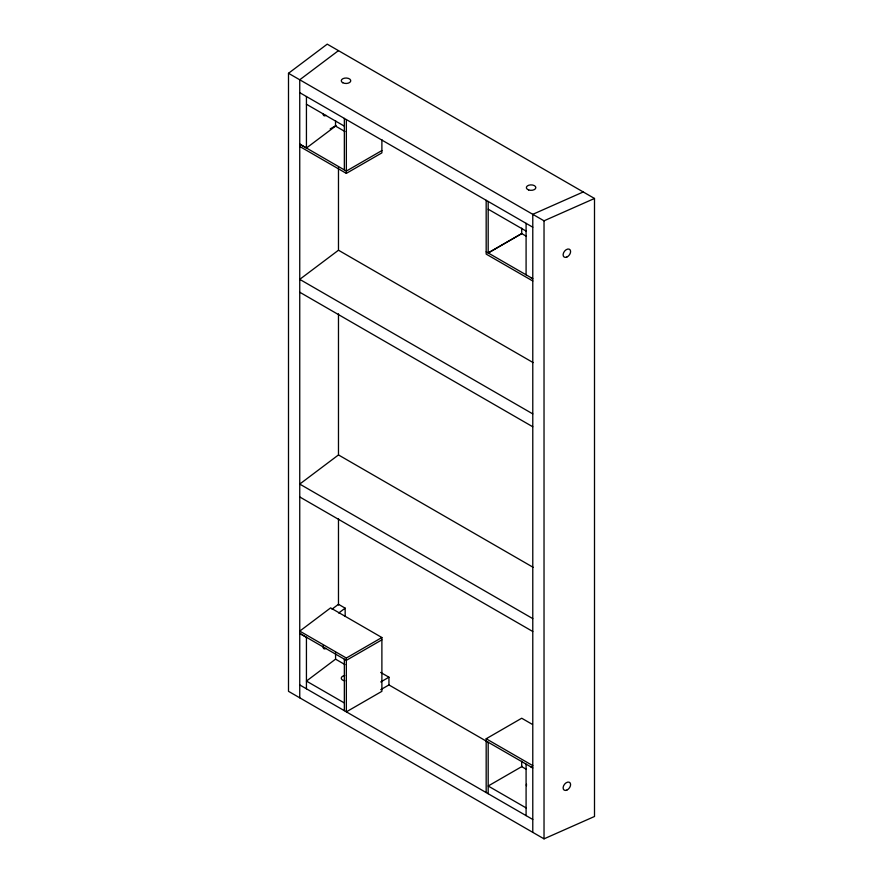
<?xml version="1.0" encoding="UTF-8"?>
<svg xmlns="http://www.w3.org/2000/svg" width="883" height="883" viewBox="0 0 883 883"><rect width="100%" height="100%" fill="white"/><g stroke="black" fill="none" stroke-linecap="round" stroke-linejoin="round"><path stroke-width="1.32" d="M346.335 658.023L346.357 711.841L381.886 691.334L381.886 637.515L330.617 607.89L299.767 631.113L346.335 658.023L381.886 637.515M486.169 200.298L486.18 254.116L532.802 281.004M288.498 73.289L327.229 44.15L594.502 198.465L594.502 816.488L544.027 838.85L288.498 691.323L288.498 73.289L544.027 220.816L594.502 198.465M338.476 50.64L299.745 79.779L299.745 697.813M344.326 169.9L299.767 144.15L306.434 148.024L335.485 126.17L335.562 120.64M338.476 167.847L338.476 250.22L299.745 279.359L532.78 413.895M338.476 313.796L338.476 454.933L299.745 484.083L532.78 618.619M332.019 609.149L338.476 604.292L345.165 608.155L345.165 616.29M338.708 613.012L345.165 608.155M335.562 652.316L335.562 659.16L306.434 681.08L344.348 702.967M330.187 128.907L336.103 125.485M381.886 150.552L346.357 171.07L346.335 173.377L381.886 152.869L381.886 139.713M486.191 251.798L488.178 252.957L521.71 233.598L526.411 236.313M530.804 277.538L532.802 278.686L488.2 252.957L521.71 233.598L521.71 228.123M381.886 639.833L346.357 660.341L299.767 633.431L306.434 637.294L306.434 688.795M380.728 681.952L388.95 677.217L388.95 684.932L380.728 689.678M486.169 792.57L486.18 738.762L521.71 718.232L532.449 724.435M522.217 766.356L488.178 786.002L526.091 807.89M583.255 191.964L532.78 214.326L532.78 832.36M486.191 741.08L532.78 767.978L530.804 766.819M299.745 92.66L532.78 227.207M306.434 104.249L344.348 126.137M488.178 209.183L526.091 231.07M338.476 250.22L533.111 362.582M299.745 292.229L532.78 426.776M338.476 454.933L533.111 567.305M299.745 496.952L532.78 631.5M380.661 672.427L388.95 677.217M486.18 738.762L532.802 765.649M388.619 684.755L486.533 741.279M526.411 769.358L521.71 766.643L521.71 761.179M299.745 684.932L532.78 819.479M335.562 126.103L344.966 131.545M299.767 146.468L346.335 173.377M335.562 659.16L344.966 664.59M544.027 220.816L544.027 838.85M526.091 223.344L526.091 274.845M526.091 764.115L526.091 815.616M488.178 201.456L488.178 252.957M488.178 742.228L488.178 793.729M346.357 119.569L346.357 171.07L344.348 169.911L344.348 118.41M344.348 659.182L344.348 710.694M338.476 518.586L338.476 605.032M306.434 96.523L306.434 148.024M325.959 115.309A4.735 2.351 -66.1 0 1 323.09 113.609M526.522 785.704A4.735 2.726 0 0 1 526.555 784.292M325.959 648.354A4.735 2.351 -66.1 0 1 323.178 645.583M344.867 680.826A4.735 2.726 0 0 1 341.291 678.221A4.735 2.726 0 0 1 344.723 675.55M528.685 189.955A4.735 2.726 0 0 0 535.838 187.66A4.735 2.726 0 0 0 528.807 185.22A4.735 2.726 0 0 0 528.685 189.955M342.725 82.715A4.735 2.726 0 0 0 350.606 81.413A4.735 2.726 0 0 0 344.723 78.123A4.735 2.726 0 0 0 342.725 82.715M566.853 257.063A4.735 3.068 -53 0 0 570.109 249.823A4.735 3.068 -53 0 0 563.608 252.704A4.735 3.068 -53 0 0 566.853 257.063M566.853 790.108A4.735 3.068 -53 0 0 570.109 782.879A4.735 3.068 -53 0 0 563.608 785.76A4.735 3.068 -53 0 0 566.853 790.108"/></g></svg>
